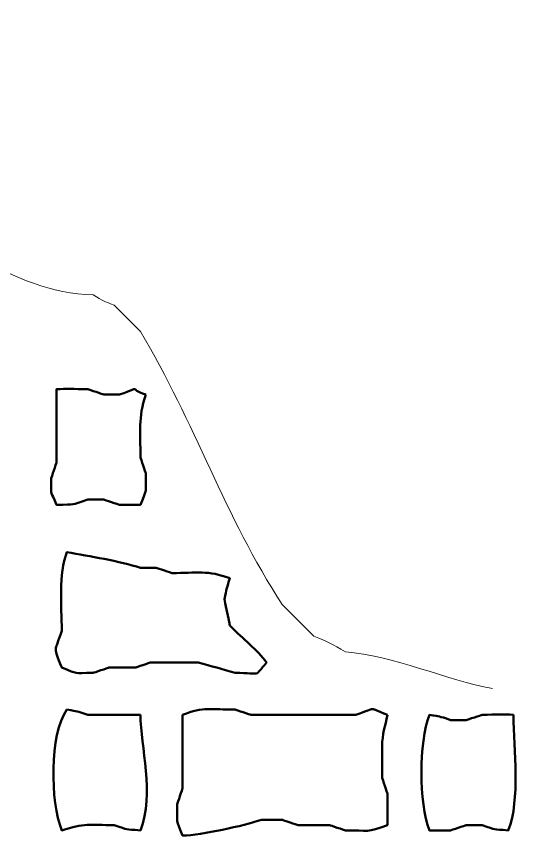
# Model space of a CAD drawing. Header units: centimetres. Extents: x -20.5 to 19.2, y -15.1 to 14.2.
# Drawn here: x -0.313 to 0.5, y -11.256 to -9.935 of the extents above; entities that cross this region are included whole.
import ezdxf

# ---------------------------------------------------------------- set-up
doc = ezdxf.new("R2010")
doc.units = ezdxf.units.CM
doc.header["$MEASUREMENT"] = 0
doc.layers.add('layer 1', color=7, linetype='Continuous')

msp = doc.modelspace()

# ---------------------------------------------------------------- linework, layer by layer
at = {"layer": 'layer 1', "color": 225, "lineweight": 0}
msp.add_open_spline([(-0.82476, -9.93477), (-0.81574, -9.96798), (-0.82759, -9.94648), (-0.79935, -9.97712), (-0.79935, -9.97712), (-0.79023, -9.99987), (-0.78667, -10.0067), (-0.77394, -10.02795), (-0.77394, -10.02795), (-0.77113, -10.06484), (-0.75984, -10.08422), (-0.75701, -10.12112), (-0.75701, -10.12112), (-0.74428, -10.14237), (-0.74072, -10.14921), (-0.73161, -10.17194), (-0.73161, -10.17194), (-0.73161, -10.17194), (-0.68078, -10.22276), (-0.68078, -10.22276), (-0.68078, -10.22276), (-0.65037, -10.22849), (-0.63491, -10.2397), (-0.60456, -10.2397), (-0.60456, -10.2397), (-0.60456, -10.2397), (-0.58761, -10.2397), (-0.58761, -10.2397), (-0.58761, -10.2397), (-0.56597, -10.23969), (-0.56383, -10.23725), (-0.54527, -10.23123), (-0.54527, -10.23123), (-0.42804, -10.27823), (-0.32435, -10.38075), (-0.18949, -10.3837), (-0.18949, -10.3837), (-0.1731, -10.39418), (-0.17312, -10.39346), (-0.15561, -10.40063), (-0.15561, -10.40063), (-0.15561, -10.40063), (-0.11326, -10.44298), (-0.11326, -10.44298), (-0.11326, -10.44298), (-0.02465, -10.59096), (0.02126, -10.73942), (0.11544, -10.88344), (0.11544, -10.88344), (0.11544, -10.88344), (0.16625, -10.93426), (0.16625, -10.93426), (0.16625, -10.93426), (0.18899, -10.94339), (0.19582, -10.94695), (0.21707, -10.95966), (0.21707, -10.95966), (0.29333, -10.96552), (0.38119, -11.00516), (0.45424, -11.01896)], degree=3, knots=[0, 0, 0, 0, 0.0625, 0.0625, 0.0625, 0.0625, 0.125, 0.125, 0.125, 0.125, 0.1875, 0.1875, 0.1875, 0.1875, 0.25, 0.25, 0.25, 0.25, 0.3125, 0.3125, 0.3125, 0.3125, 0.375, 0.375, 0.375, 0.375, 0.4375, 0.4375, 0.4375, 0.4375, 0.5, 0.5, 0.5, 0.5, 0.5625, 0.5625, 0.5625, 0.5625, 0.625, 0.625, 0.625, 0.625, 0.6875, 0.6875, 0.6875, 0.6875, 0.75, 0.75, 0.75, 0.75, 0.8125, 0.8125, 0.8125, 0.8125, 0.875, 0.875, 0.875, 0.875, 1, 1, 1, 1], dxfattribs=at)
at = {"layer": 'layer 1', "color": 225, "lineweight": 50}
for points, knots in [([(-0.10474, -10.54465), (-0.13615, -10.53465), (-0.10624, -10.53112), (-0.14709, -10.54464), (-0.14709, -10.54464), (-0.14709, -10.54464), (-0.1725, -10.54465), (-0.1725, -10.54465), (-0.1725, -10.54465), (-0.173, -10.54444), (-0.19649, -10.53669), (-0.19791, -10.53617), (-0.19791, -10.53617), (-0.22188, -10.53567), (-0.23253, -10.53514), (-0.24873, -10.53618), (-0.24873, -10.53618), (-0.24873, -10.53618), (-0.24873, -10.65477), (-0.24873, -10.65477), (-0.24873, -10.65477), (-0.24893, -10.65527), (-0.25668, -10.67876), (-0.25719, -10.68016), (-0.25719, -10.68016), (-0.25719, -10.71421), (-0.25867, -10.69693), (-0.24873, -10.72252), (-0.24873, -10.72252), (-0.21541, -10.72181), (-0.22781, -10.72375), (-0.19791, -10.71405), (-0.19791, -10.71405), (-0.19791, -10.71405), (-0.1725, -10.71405), (-0.1725, -10.71405), (-0.1725, -10.71405), (-0.172, -10.71425), (-0.1485, -10.72201), (-0.14709, -10.72252), (-0.14709, -10.72252), (-0.14709, -10.72252), (-0.11321, -10.72251), (-0.11321, -10.72251), (-0.11321, -10.72251), (-0.10195, -10.69355), (-0.10474, -10.70651), (-0.10475, -10.67169), (-0.10475, -10.67169), (-0.10495, -10.67119), (-0.1127, -10.64771), (-0.11321, -10.64628), (-0.11321, -10.64628), (-0.11322, -10.60375), (-0.11727, -10.58326), (-0.10474, -10.54465)], [0, 0, 0, 0, 0.0666667, 0.0666667, 0.0666667, 0.0666667, 0.1333333, 0.1333333, 0.1333333, 0.1333333, 0.2, 0.2, 0.2, 0.2, 0.2666667, 0.2666667, 0.2666667, 0.2666667, 0.3333333, 0.3333333, 0.3333333, 0.3333333, 0.4, 0.4, 0.4, 0.4, 0.4666667, 0.4666667, 0.4666667, 0.4666667, 0.5333333, 0.5333333, 0.5333333, 0.5333333, 0.6, 0.6, 0.6, 0.6, 0.6666667, 0.6666667, 0.6666667, 0.6666667, 0.7333333, 0.7333333, 0.7333333, 0.7333333, 0.8, 0.8, 0.8, 0.8, 0.8666667, 0.8666667, 0.8666667, 0.8666667, 1, 1, 1, 1]), ([(0.03082, -10.91732), (0.02755, -10.90039), (0.02555, -10.89187), (0.02236, -10.87496), (0.02236, -10.87496), (0.02617, -10.85678), (0.02443, -10.86039), (0.03082, -10.84109), (0.03082, -10.84109), (-0.00378, -10.82764), (-0.02311, -10.83262), (-0.06235, -10.83262), (-0.06235, -10.83262), (-0.06285, -10.83241), (-0.08634, -10.82464), (-0.08777, -10.82413), (-0.08777, -10.82413), (-0.08777, -10.82413), (-0.11317, -10.82413), (-0.11317, -10.82413), (-0.11317, -10.82413), (-0.14703, -10.81317), (-0.19541, -10.8056), (-0.23175, -10.79873), (-0.23175, -10.79873), (-0.24593, -10.83527), (-0.24022, -10.88371), (-0.24023, -10.92578), (-0.24023, -10.92578), (-0.25213, -10.96251), (-0.25403, -10.94951), (-0.24022, -10.98508), (-0.24022, -10.98508), (-0.21124, -10.99634), (-0.22422, -10.99355), (-0.18941, -10.99356), (-0.18941, -10.99356), (-0.1889, -10.99336), (-0.1654, -10.9856), (-0.16399, -10.98508), (-0.16399, -10.98508), (-0.16399, -10.98508), (-0.12164, -10.98509), (-0.12164, -10.98509), (-0.12164, -10.98509), (-0.12114, -10.98489), (-0.09764, -10.97712), (-0.09623, -10.97661), (-0.09623, -10.97661), (-0.09623, -10.97661), (-0.04542, -10.97662), (-0.04542, -10.97662), (-0.04542, -10.97662), (-0.04542, -10.97662), (-0.02002, -10.97661), (-0.02002, -10.97661), (-0.02002, -10.97661), (0.00107, -10.98345), (0.01821, -10.98673), (0.03928, -10.99356), (0.03928, -10.99356), (0.0837, -10.99355), (0.06871, -11.00152), (0.0901, -10.97661), (0.0901, -10.97661), (0.07479, -10.95631), (0.05352, -10.94004), (0.03082, -10.91732)], [0, 0, 0, 0, 0.0555556, 0.0555556, 0.0555556, 0.0555556, 0.1111111, 0.1111111, 0.1111111, 0.1111111, 0.1666667, 0.1666667, 0.1666667, 0.1666667, 0.2222222, 0.2222222, 0.2222222, 0.2222222, 0.2777778, 0.2777778, 0.2777778, 0.2777778, 0.3333333, 0.3333333, 0.3333333, 0.3333333, 0.3888889, 0.3888889, 0.3888889, 0.3888889, 0.4444444, 0.4444444, 0.4444444, 0.4444444, 0.5, 0.5, 0.5, 0.5, 0.5555556, 0.5555556, 0.5555556, 0.5555556, 0.6111111, 0.6111111, 0.6111111, 0.6111111, 0.6666667, 0.6666667, 0.6666667, 0.6666667, 0.7222222, 0.7222222, 0.7222222, 0.7222222, 0.7777778, 0.7777778, 0.7777778, 0.7777778, 0.8333333, 0.8333333, 0.8333333, 0.8333333, 0.8888889, 0.8888889, 0.8888889, 0.8888889, 1, 1, 1, 1]), ([(-0.11324, -11.06127), (-0.11324, -11.06127), (-0.19795, -11.06127), (-0.19795, -11.06127), (-0.19795, -11.06127), (-0.21876, -11.05379), (-0.21247, -11.05655), (-0.23182, -11.05279), (-0.23182, -11.05279), (-0.26082, -11.09348), (-0.25832, -11.20117), (-0.2403, -11.24761), (-0.2403, -11.24761), (-0.20378, -11.23577), (-0.19554, -11.23915), (-0.15559, -11.23913), (-0.15559, -11.23913), (-0.13072, -11.24737), (-0.14001, -11.24556), (-0.11324, -11.24762), (-0.11324, -11.24762), (-0.0902, -11.18826), (-0.11324, -11.11257), (-0.11324, -11.06127)], [0, 0, 0, 0, 0.1428571, 0.1428571, 0.1428571, 0.1428571, 0.2857143, 0.2857143, 0.2857143, 0.2857143, 0.4285714, 0.4285714, 0.4285714, 0.4285714, 0.5714286, 0.5714286, 0.5714286, 0.5714286, 0.7142857, 0.7142857, 0.7142857, 0.7142857, 1, 1, 1, 1]), ([(0.28493, -11.06127), (0.25052, -11.04865), (0.27209, -11.04896), (0.23411, -11.06126), (0.23411, -11.06126), (0.23411, -11.06126), (0.2087, -11.06127), (0.2087, -11.06127), (0.2087, -11.06127), (0.2087, -11.06127), (0.14941, -11.06126), (0.14941, -11.06126), (0.14941, -11.06126), (0.14941, -11.06126), (0.0647, -11.06126), (0.0647, -11.06126), (0.0647, -11.06126), (0.0642, -11.06106), (0.04071, -11.0533), (0.03928, -11.0528), (0.03928, -11.0528), (0.0009, -11.05279), (-0.01135, -11.04805), (-0.04543, -11.06127), (-0.04543, -11.06127), (-0.04543, -11.06127), (-0.04542, -11.17984), (-0.04542, -11.17984), (-0.04542, -11.17984), (-0.04562, -11.18035), (-0.05337, -11.20384), (-0.05388, -11.20524), (-0.05388, -11.20524), (-0.05388, -11.24006), (-0.05666, -11.22709), (-0.04542, -11.25606), (-0.04542, -11.25606), (-0.01394, -11.25536), (0.05266, -11.24005), (0.08164, -11.23065), (0.08164, -11.23065), (0.08164, -11.23065), (0.11552, -11.23066), (0.11552, -11.23066), (0.11552, -11.23066), (0.11602, -11.23086), (0.13951, -11.23861), (0.14093, -11.23913), (0.14093, -11.23913), (0.14093, -11.23913), (0.19175, -11.23912), (0.19175, -11.23912), (0.19175, -11.23912), (0.19225, -11.23933), (0.21574, -11.24709), (0.21716, -11.24761), (0.21716, -11.24761), (0.25383, -11.24761), (0.25249, -11.25172), (0.28492, -11.23913), (0.28492, -11.23913), (0.28492, -11.23913), (0.28491, -11.18832), (0.28491, -11.18832), (0.28491, -11.18832), (0.28471, -11.18782), (0.27697, -11.16433), (0.27646, -11.16291), (0.27646, -11.16291), (0.27646, -11.16291), (0.27645, -11.11209), (0.27645, -11.11209), (0.27645, -11.11209), (0.27646, -11.09177), (0.28138, -11.08003), (0.28493, -11.06127)], [0, 0, 0, 0, 0.05, 0.05, 0.05, 0.05, 0.1, 0.1, 0.1, 0.1, 0.15, 0.15, 0.15, 0.15, 0.2, 0.2, 0.2, 0.2, 0.25, 0.25, 0.25, 0.25, 0.3, 0.3, 0.3, 0.3, 0.35, 0.35, 0.35, 0.35, 0.4, 0.4, 0.4, 0.4, 0.45, 0.45, 0.45, 0.45, 0.5, 0.5, 0.5, 0.5, 0.55, 0.55, 0.55, 0.55, 0.6, 0.6, 0.6, 0.6, 0.65, 0.65, 0.65, 0.65, 0.7, 0.7, 0.7, 0.7, 0.75, 0.75, 0.75, 0.75, 0.8, 0.8, 0.8, 0.8, 0.85, 0.85, 0.85, 0.85, 0.9, 0.9, 0.9, 0.9, 1, 1, 1, 1]), ([(0.48822, -11.06127), (0.47202, -11.06025), (0.46138, -11.06077), (0.4374, -11.06128), (0.4374, -11.06128), (0.4369, -11.06149), (0.41341, -11.06923), (0.412, -11.06975), (0.412, -11.06975), (0.412, -11.06975), (0.38659, -11.06975), (0.38659, -11.06975), (0.38659, -11.06975), (0.36577, -11.06226), (0.37207, -11.06502), (0.35272, -11.06128), (0.35272, -11.06128), (0.33529, -11.10616), (0.33528, -11.20272), (0.35272, -11.24762), (0.35272, -11.24762), (0.35272, -11.24762), (0.38659, -11.24763), (0.38659, -11.24763), (0.38659, -11.24763), (0.38709, -11.24743), (0.41058, -11.23967), (0.412, -11.23915), (0.412, -11.23915), (0.412, -11.23915), (0.4374, -11.23916), (0.4374, -11.23916), (0.4374, -11.23916), (0.46228, -11.24739), (0.453, -11.24556), (0.47975, -11.24762), (0.47975, -11.24762), (0.49965, -11.1964), (0.48822, -11.11932), (0.48822, -11.06127)], [0, 0, 0, 0, 0.0909091, 0.0909091, 0.0909091, 0.0909091, 0.1818182, 0.1818182, 0.1818182, 0.1818182, 0.2727273, 0.2727273, 0.2727273, 0.2727273, 0.3636364, 0.3636364, 0.3636364, 0.3636364, 0.4545455, 0.4545455, 0.4545455, 0.4545455, 0.5454545, 0.5454545, 0.5454545, 0.5454545, 0.6363636, 0.6363636, 0.6363636, 0.6363636, 0.7272727, 0.7272727, 0.7272727, 0.7272727, 0.8181818, 0.8181818, 0.8181818, 0.8181818, 1, 1, 1, 1])]:
    msp.add_open_spline(points, degree=3, knots=knots, dxfattribs=at)

doc.saveas('drawing.dxf')
